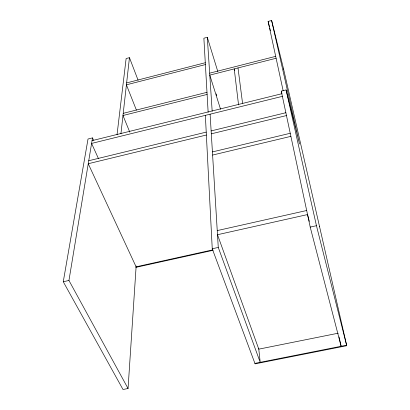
<?xml version="1.0" encoding="UTF-8"?>
<svg xmlns="http://www.w3.org/2000/svg" width="410" height="410" viewBox="0 0 410 410"><rect width="100%" height="100%" fill="white"/><g stroke="black" fill="none" stroke-linecap="round" stroke-linejoin="round"><path stroke-width="0.61" d="M93.552 140.22L92.511 137.898L88.017 139.016L63.263 281.737L123.005 389.5L128.053 388.501L136.156 265.982M120.924 133.829L129.457 57.661L126.126 58.533L117.029 134.782M128.053 388.501L68.947 280.476L92.511 137.898M217.818 71.565L207.306 37.315L203.873 38.212L208.136 112.227M283.151 90.743L268.109 21.417L271.625 20.5L283.643 69.285M126.629 82.912L205.282 62.72M205.389 64.58L126.413 84.824L136.412 110.126M209.664 73.159L275.689 56.354M276.104 58.261L209.792 75.112L220.554 109.255M123.22 113.344L206.988 92.317M207.111 94.428L122.974 115.512L129.775 132.102M339.06 336.917L341.125 346.281L310.206 227.084L281.265 91.128L286.098 89.928L299.541 143.982L271.625 20.5M92.055 140.65L281.819 93.726M282.377 96.35L91.599 143.428L98.42 158.537M88.739 160.735L206.22 132.117M211.129 130.923L285.862 112.719M206.368 135.023L88.242 163.728L136.099 266.813L212.887 249.833M211.304 133.824L286.462 115.558M212.416 151.92L290.234 133.276M212.605 155.057L290.89 136.351M217.233 230.594L306.675 210.509M63.263 281.737L68.947 280.476M283.535 68.854L346.737 345.717L255.092 363.865L212.247 248.762L218.269 247.43L210.104 114.185M310.206 227.084L316.448 225.7L346.737 345.717M135.787 267.387L213.067 250.31M338.24 333.202L258.792 349.146L217.49 234.72L307.541 214.568L309.299 221.364M254.902 363.368L346.604 345.194M129.457 57.661L138.073 80.165M218.269 247.43L260.212 362.312L258.7 348.3M216.172 93.844L216.752 95.668M234.407 69.51L234.761 70.725M281.265 91.128L281.89 93.608M319.462 226.269L319.585 226.771M268.109 21.417L269.498 26.988M269.806 28.228L270.426 30.704M286.098 89.928L316.448 225.7M238.01 67.942L242.551 103.238M234.228 68.9L238.553 104.878M207.306 37.315L212.17 111.238M205.354 115.359L212.247 248.762"/></g></svg>
